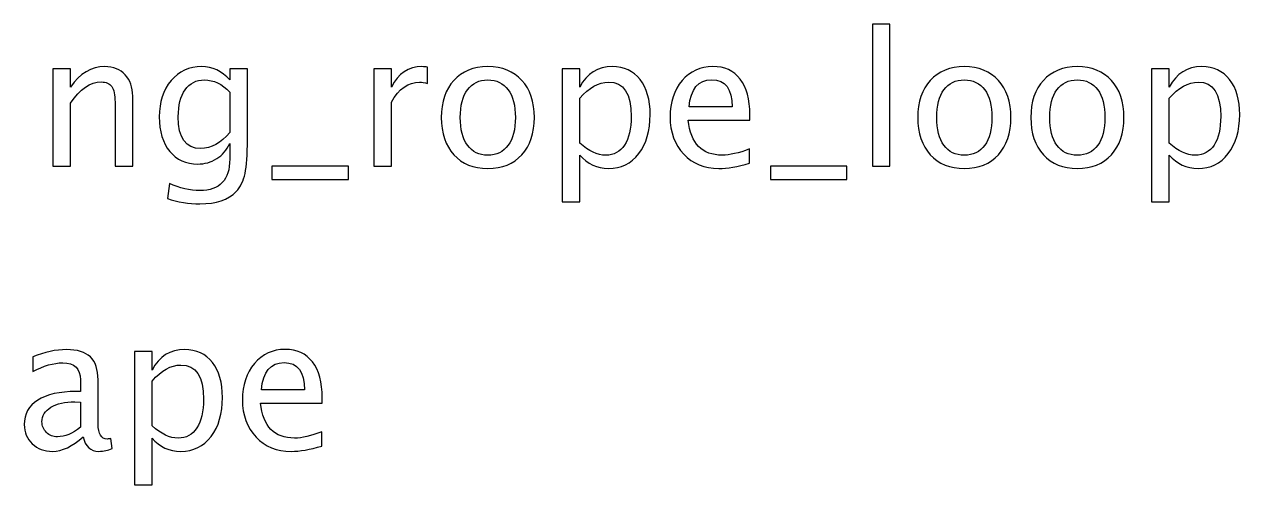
# Model space of a CAD drawing. Header units: centimetres. Extents: x -11.5 to 11.4, y -9.7 to 14.2.
# Drawn here: x 2.99 to 11.38, y 11.01 to 14.18 of the extents above; entities that cross this region are included whole.
import ezdxf

# ---------------------------------------------------------------- set-up
doc = ezdxf.new("R2010")
doc.units = ezdxf.units.CM
doc.header["$MEASUREMENT"] = 0
doc.layers.add('Layer 1', color=7, linetype='Continuous')

msp = doc.modelspace()

# ---------------------------------------------------------------- linework, layer by layer
at = {"layer": 'Layer 1'}
for points, knots in [([(8.84551, 13.20537), (8.84551, 13.20537), (8.84551, 14.18454), (8.84551, 14.18454), (8.84551, 14.18454), (8.84551, 14.18454), (8.96743, 14.18454), (8.96743, 14.18454), (8.96743, 14.18454), (8.96743, 14.18454), (8.96743, 13.20537), (8.96743, 13.20537), (8.96743, 13.20537), (8.96743, 13.20537), (8.84551, 13.20537), (8.84551, 13.20537)], [0, 0, 0, 0, 0.2, 0.2, 0.2, 0.2, 0.4, 0.4, 0.4, 0.4, 0.6, 0.6, 0.6, 0.6, 1, 1, 1, 1]), ([(3.18872, 13.20537), (3.18872, 13.20537), (3.18872, 13.87847), (3.18872, 13.87847), (3.18872, 13.87847), (3.18872, 13.87847), (3.31064, 13.87847), (3.31064, 13.87847), (3.31064, 13.87847), (3.31064, 13.87847), (3.31064, 13.75126), (3.31064, 13.75126), (3.31064, 13.75126), (3.3752, 13.84545), (3.45436, 13.89244), (3.54792, 13.89244), (3.54792, 13.89244), (3.60676, 13.89244), (3.65354, 13.87403), (3.68804, 13.83698), (3.68804, 13.83698), (3.72254, 13.80015), (3.7399, 13.75041), (3.7399, 13.68818), (3.7399, 13.68818), (3.7399, 13.68818), (3.7399, 13.20537), (3.7399, 13.20537), (3.7399, 13.20537), (3.7399, 13.20537), (3.61798, 13.20537), (3.61798, 13.20537), (3.61798, 13.20537), (3.61798, 13.20537), (3.61798, 13.64839), (3.61798, 13.64839), (3.61798, 13.64839), (3.61798, 13.69834), (3.61057, 13.7339), (3.59597, 13.75507), (3.59597, 13.75507), (3.58115, 13.77645), (3.55681, 13.78703), (3.52273, 13.78703), (3.52273, 13.78703), (3.4478, 13.78703), (3.3771, 13.73814), (3.31064, 13.64035), (3.31064, 13.64035), (3.31064, 13.64035), (3.31064, 13.20537), (3.31064, 13.20537), (3.31064, 13.20537), (3.31064, 13.20537), (3.18872, 13.20537), (3.18872, 13.20537)], [0, 0, 0, 0, 0.0666667, 0.0666667, 0.0666667, 0.0666667, 0.1333333, 0.1333333, 0.1333333, 0.1333333, 0.2, 0.2, 0.2, 0.2, 0.2666667, 0.2666667, 0.2666667, 0.2666667, 0.3333333, 0.3333333, 0.3333333, 0.3333333, 0.4, 0.4, 0.4, 0.4, 0.4666667, 0.4666667, 0.4666667, 0.4666667, 0.5333333, 0.5333333, 0.5333333, 0.5333333, 0.6, 0.6, 0.6, 0.6, 0.6666667, 0.6666667, 0.6666667, 0.6666667, 0.7333333, 0.7333333, 0.7333333, 0.7333333, 0.8, 0.8, 0.8, 0.8, 0.8666667, 0.8666667, 0.8666667, 0.8666667, 1, 1, 1, 1]), ([(3.97951, 12.98185), (3.97951, 12.98185), (3.9939, 13.08726), (3.9939, 13.08726), (3.9939, 13.08726), (4.0646, 13.05424), (4.13466, 13.03773), (4.20388, 13.03773), (4.20388, 13.03773), (4.34125, 13.03773), (4.41004, 13.11054), (4.41004, 13.25596), (4.41004, 13.25596), (4.41004, 13.25596), (4.41004, 13.36179), (4.41004, 13.36179), (4.41004, 13.36179), (4.38887, 13.31713), (4.35882, 13.28263), (4.31966, 13.25786), (4.31966, 13.25786), (4.2805, 13.2331), (4.2369, 13.22061), (4.18885, 13.22061), (4.18885, 13.22061), (4.10736, 13.22061), (4.0428, 13.24982), (3.99517, 13.30824), (3.99517, 13.30824), (3.94755, 13.36666), (3.92363, 13.44582), (3.92363, 13.54573), (3.92363, 13.54573), (3.92363, 13.64797), (3.95072, 13.73136), (4.00491, 13.79592), (4.00491, 13.79592), (4.05931, 13.86027), (4.12937, 13.89244), (4.21552, 13.89244), (4.21552, 13.89244), (4.29087, 13.89244), (4.35585, 13.86196), (4.41004, 13.80079), (4.41004, 13.80079), (4.41004, 13.80079), (4.41004, 13.87847), (4.41004, 13.87847), (4.41004, 13.87847), (4.41004, 13.87847), (4.53196, 13.87847), (4.53196, 13.87847), (4.53196, 13.87847), (4.53196, 13.87847), (4.53196, 13.3891), (4.53196, 13.3891), (4.53196, 13.3891), (4.53196, 13.2839), (4.52646, 13.20601), (4.51545, 13.15542), (4.51545, 13.15542), (4.50466, 13.10483), (4.48391, 13.06334), (4.45386, 13.03117), (4.45386, 13.03117), (4.40052, 12.97465), (4.31712, 12.94629), (4.20388, 12.94629), (4.20388, 12.94629), (4.1262, 12.94629), (4.05148, 12.95814), (3.97951, 12.98185)], [0, 0, 0, 0, 0.0526316, 0.0526316, 0.0526316, 0.0526316, 0.1052632, 0.1052632, 0.1052632, 0.1052632, 0.1578947, 0.1578947, 0.1578947, 0.1578947, 0.2105263, 0.2105263, 0.2105263, 0.2105263, 0.2631579, 0.2631579, 0.2631579, 0.2631579, 0.3157895, 0.3157895, 0.3157895, 0.3157895, 0.3684211, 0.3684211, 0.3684211, 0.3684211, 0.4210526, 0.4210526, 0.4210526, 0.4210526, 0.4736842, 0.4736842, 0.4736842, 0.4736842, 0.5263158, 0.5263158, 0.5263158, 0.5263158, 0.5789474, 0.5789474, 0.5789474, 0.5789474, 0.6315789, 0.6315789, 0.6315789, 0.6315789, 0.6842105, 0.6842105, 0.6842105, 0.6842105, 0.7368421, 0.7368421, 0.7368421, 0.7368421, 0.7894737, 0.7894737, 0.7894737, 0.7894737, 0.8421053, 0.8421053, 0.8421053, 0.8421053, 0.8947368, 0.8947368, 0.8947368, 0.8947368, 1, 1, 1, 1]), ([(5.40382, 13.20537), (5.40382, 13.20537), (5.40382, 13.87847), (5.40382, 13.87847), (5.40382, 13.87847), (5.40382, 13.87847), (5.52574, 13.87847), (5.52574, 13.87847), (5.52574, 13.87847), (5.52574, 13.87847), (5.52574, 13.75126), (5.52574, 13.75126), (5.52574, 13.75126), (5.57421, 13.84545), (5.64449, 13.89244), (5.73677, 13.89244), (5.73677, 13.89244), (5.74926, 13.89244), (5.76238, 13.89138), (5.77593, 13.88927), (5.77593, 13.88927), (5.77593, 13.88927), (5.77593, 13.77518), (5.77593, 13.77518), (5.77593, 13.77518), (5.75476, 13.78216), (5.73614, 13.78576), (5.72005, 13.78576), (5.72005, 13.78576), (5.64258, 13.78576), (5.57781, 13.74004), (5.52574, 13.64839), (5.52574, 13.64839), (5.52574, 13.64839), (5.52574, 13.20537), (5.52574, 13.20537), (5.52574, 13.20537), (5.52574, 13.20537), (5.40382, 13.20537), (5.40382, 13.20537)], [0, 0, 0, 0, 0.0909091, 0.0909091, 0.0909091, 0.0909091, 0.1818182, 0.1818182, 0.1818182, 0.1818182, 0.2727273, 0.2727273, 0.2727273, 0.2727273, 0.3636364, 0.3636364, 0.3636364, 0.3636364, 0.4545455, 0.4545455, 0.4545455, 0.4545455, 0.5454545, 0.5454545, 0.5454545, 0.5454545, 0.6363636, 0.6363636, 0.6363636, 0.6363636, 0.7272727, 0.7272727, 0.7272727, 0.7272727, 0.8181818, 0.8181818, 0.8181818, 0.8181818, 1, 1, 1, 1]), ([(6.19143, 13.19013), (6.09258, 13.19013), (6.01427, 13.22167), (5.95669, 13.28475), (5.95669, 13.28475), (5.89891, 13.34782), (5.87012, 13.43355), (5.87012, 13.54171), (5.87012, 13.54171), (5.87012, 13.64966), (5.89891, 13.73517), (5.95669, 13.79804), (5.95669, 13.79804), (6.01427, 13.8609), (6.09258, 13.89244), (6.19143, 13.89244), (6.19143, 13.89244), (6.29028, 13.89244), (6.3686, 13.8609), (6.42617, 13.79804), (6.42617, 13.79804), (6.48395, 13.73517), (6.51274, 13.64966), (6.51274, 13.54171), (6.51274, 13.54171), (6.51274, 13.43355), (6.48395, 13.34782), (6.42617, 13.28475), (6.42617, 13.28475), (6.3686, 13.22167), (6.29028, 13.19013), (6.19143, 13.19013)], [0, 0, 0, 0, 0.1111111, 0.1111111, 0.1111111, 0.1111111, 0.2222222, 0.2222222, 0.2222222, 0.2222222, 0.3333333, 0.3333333, 0.3333333, 0.3333333, 0.4444444, 0.4444444, 0.4444444, 0.4444444, 0.5555556, 0.5555556, 0.5555556, 0.5555556, 0.6666667, 0.6666667, 0.6666667, 0.6666667, 0.7777778, 0.7777778, 0.7777778, 0.7777778, 1, 1, 1, 1]), ([(6.70366, 12.96026), (6.70366, 12.96026), (6.70366, 13.87847), (6.70366, 13.87847), (6.70366, 13.87847), (6.70366, 13.87847), (6.82558, 13.87847), (6.82558, 13.87847), (6.82558, 13.87847), (6.82558, 13.87847), (6.82558, 13.75126), (6.82558, 13.75126), (6.82558, 13.75126), (6.87553, 13.84545), (6.95068, 13.89244), (7.05079, 13.89244), (7.05079, 13.89244), (7.13186, 13.89244), (7.19557, 13.86302), (7.24214, 13.80396), (7.24214, 13.80396), (7.28871, 13.74491), (7.31199, 13.66426), (7.31199, 13.56203), (7.31199, 13.56203), (7.31199, 13.45069), (7.28553, 13.36073), (7.23283, 13.29258), (7.23283, 13.29258), (7.18012, 13.22421), (7.1107, 13.19013), (7.02476, 13.19013), (7.02476, 13.19013), (6.94496, 13.19013), (6.8785, 13.22061), (6.82558, 13.28178), (6.82558, 13.28178), (6.82558, 13.28178), (6.82558, 12.96026), (6.82558, 12.96026), (6.82558, 12.96026), (6.82558, 12.96026), (6.70366, 12.96026), (6.70366, 12.96026)], [0, 0, 0, 0, 0.0833333, 0.0833333, 0.0833333, 0.0833333, 0.1666667, 0.1666667, 0.1666667, 0.1666667, 0.25, 0.25, 0.25, 0.25, 0.3333333, 0.3333333, 0.3333333, 0.3333333, 0.4166667, 0.4166667, 0.4166667, 0.4166667, 0.5, 0.5, 0.5, 0.5, 0.5833333, 0.5833333, 0.5833333, 0.5833333, 0.6666667, 0.6666667, 0.6666667, 0.6666667, 0.75, 0.75, 0.75, 0.75, 0.8333333, 0.8333333, 0.8333333, 0.8333333, 1, 1, 1, 1]), ([(7.99694, 13.22696), (7.91503, 13.20241), (7.84496, 13.19013), (7.78654, 13.19013), (7.78654, 13.19013), (7.68685, 13.19013), (7.60578, 13.22315), (7.54334, 13.28898), (7.54334, 13.28898), (7.4809, 13.35481), (7.44957, 13.44011), (7.44957, 13.5451), (7.44957, 13.5451), (7.44957, 13.64691), (7.47709, 13.73052), (7.53233, 13.79592), (7.53233, 13.79592), (7.58758, 13.86111), (7.65827, 13.89371), (7.74442, 13.89371), (7.74442, 13.89371), (7.82591, 13.89371), (7.88899, 13.86471), (7.93344, 13.80672), (7.93344, 13.80672), (7.97789, 13.74872), (8.00012, 13.66659), (8.00012, 13.56012), (8.00012, 13.56012), (8.00012, 13.56012), (7.99948, 13.52287), (7.99948, 13.52287), (7.99948, 13.52287), (7.99948, 13.52287), (7.57403, 13.52287), (7.57403, 13.52287), (7.57403, 13.52287), (7.59181, 13.362), (7.67034, 13.28157), (7.8094, 13.28157), (7.8094, 13.28157), (7.86042, 13.28157), (7.92286, 13.29596), (7.99694, 13.32475), (7.99694, 13.32475), (7.99694, 13.32475), (7.99694, 13.22696), (7.99694, 13.22696)], [0, 0, 0, 0, 0.0769231, 0.0769231, 0.0769231, 0.0769231, 0.1538462, 0.1538462, 0.1538462, 0.1538462, 0.2307692, 0.2307692, 0.2307692, 0.2307692, 0.3076923, 0.3076923, 0.3076923, 0.3076923, 0.3846154, 0.3846154, 0.3846154, 0.3846154, 0.4615385, 0.4615385, 0.4615385, 0.4615385, 0.5384615, 0.5384615, 0.5384615, 0.5384615, 0.6153846, 0.6153846, 0.6153846, 0.6153846, 0.6923077, 0.6923077, 0.6923077, 0.6923077, 0.7692308, 0.7692308, 0.7692308, 0.7692308, 0.8461538, 0.8461538, 0.8461538, 0.8461538, 1, 1, 1, 1]), ([(9.48051, 13.19013), (9.38166, 13.19013), (9.30335, 13.22167), (9.24577, 13.28475), (9.24577, 13.28475), (9.18799, 13.34782), (9.1592, 13.43355), (9.1592, 13.54171), (9.1592, 13.54171), (9.1592, 13.64966), (9.18799, 13.73517), (9.24577, 13.79804), (9.24577, 13.79804), (9.30335, 13.8609), (9.38166, 13.89244), (9.48051, 13.89244), (9.48051, 13.89244), (9.57936, 13.89244), (9.65768, 13.8609), (9.71525, 13.79804), (9.71525, 13.79804), (9.77303, 13.73517), (9.80182, 13.64966), (9.80182, 13.54171), (9.80182, 13.54171), (9.80182, 13.43355), (9.77303, 13.34782), (9.71525, 13.28475), (9.71525, 13.28475), (9.65768, 13.22167), (9.57936, 13.19013), (9.48051, 13.19013)], [0, 0, 0, 0, 0.1111111, 0.1111111, 0.1111111, 0.1111111, 0.2222222, 0.2222222, 0.2222222, 0.2222222, 0.3333333, 0.3333333, 0.3333333, 0.3333333, 0.4444444, 0.4444444, 0.4444444, 0.4444444, 0.5555556, 0.5555556, 0.5555556, 0.5555556, 0.6666667, 0.6666667, 0.6666667, 0.6666667, 0.7777778, 0.7777778, 0.7777778, 0.7777778, 1, 1, 1, 1]), ([(10.26071, 13.19013), (10.16186, 13.19013), (10.08355, 13.22167), (10.02597, 13.28475), (10.02597, 13.28475), (9.96819, 13.34782), (9.9394, 13.43355), (9.9394, 13.54171), (9.9394, 13.54171), (9.9394, 13.64966), (9.96819, 13.73517), (10.02597, 13.79804), (10.02597, 13.79804), (10.08355, 13.8609), (10.16186, 13.89244), (10.26071, 13.89244), (10.26071, 13.89244), (10.35956, 13.89244), (10.43788, 13.8609), (10.49545, 13.79804), (10.49545, 13.79804), (10.55323, 13.73517), (10.58202, 13.64966), (10.58202, 13.54171), (10.58202, 13.54171), (10.58202, 13.43355), (10.55323, 13.34782), (10.49545, 13.28475), (10.49545, 13.28475), (10.43788, 13.22167), (10.35956, 13.19013), (10.26071, 13.19013)], [0, 0, 0, 0, 0.1111111, 0.1111111, 0.1111111, 0.1111111, 0.2222222, 0.2222222, 0.2222222, 0.2222222, 0.3333333, 0.3333333, 0.3333333, 0.3333333, 0.4444444, 0.4444444, 0.4444444, 0.4444444, 0.5555556, 0.5555556, 0.5555556, 0.5555556, 0.6666667, 0.6666667, 0.6666667, 0.6666667, 0.7777778, 0.7777778, 0.7777778, 0.7777778, 1, 1, 1, 1]), ([(10.77294, 12.96026), (10.77294, 12.96026), (10.77294, 13.87847), (10.77294, 13.87847), (10.77294, 13.87847), (10.77294, 13.87847), (10.89486, 13.87847), (10.89486, 13.87847), (10.89486, 13.87847), (10.89486, 13.87847), (10.89486, 13.75126), (10.89486, 13.75126), (10.89486, 13.75126), (10.94481, 13.84545), (11.01996, 13.89244), (11.12007, 13.89244), (11.12007, 13.89244), (11.20114, 13.89244), (11.26485, 13.86302), (11.31142, 13.80396), (11.31142, 13.80396), (11.35799, 13.74491), (11.38127, 13.66426), (11.38127, 13.56203), (11.38127, 13.56203), (11.38127, 13.45069), (11.35481, 13.36073), (11.30211, 13.29258), (11.30211, 13.29258), (11.2494, 13.22421), (11.17998, 13.19013), (11.09404, 13.19013), (11.09404, 13.19013), (11.01424, 13.19013), (10.94778, 13.22061), (10.89486, 13.28178), (10.89486, 13.28178), (10.89486, 13.28178), (10.89486, 12.96026), (10.89486, 12.96026), (10.89486, 12.96026), (10.89486, 12.96026), (10.77294, 12.96026), (10.77294, 12.96026)], [0, 0, 0, 0, 0.0833333, 0.0833333, 0.0833333, 0.0833333, 0.1666667, 0.1666667, 0.1666667, 0.1666667, 0.25, 0.25, 0.25, 0.25, 0.3333333, 0.3333333, 0.3333333, 0.3333333, 0.4166667, 0.4166667, 0.4166667, 0.4166667, 0.5, 0.5, 0.5, 0.5, 0.5833333, 0.5833333, 0.5833333, 0.5833333, 0.6666667, 0.6666667, 0.6666667, 0.6666667, 0.75, 0.75, 0.75, 0.75, 0.8333333, 0.8333333, 0.8333333, 0.8333333, 1, 1, 1, 1]), ([(4.41004, 13.4382), (4.41004, 13.4382), (4.41004, 13.71739), (4.41004, 13.71739), (4.41004, 13.71739), (4.35628, 13.77306), (4.29765, 13.801), (4.23436, 13.801), (4.23436, 13.801), (4.17805, 13.801), (4.13403, 13.77856), (4.10228, 13.73348), (4.10228, 13.73348), (4.07032, 13.68861), (4.05444, 13.62616), (4.05444, 13.54658), (4.05444, 13.54658), (4.05444, 13.40032), (4.1063, 13.32729), (4.21023, 13.32729), (4.21023, 13.32729), (4.28092, 13.32729), (4.3476, 13.36433), (4.41004, 13.4382)], [0, 0, 0, 0, 0.1428571, 0.1428571, 0.1428571, 0.1428571, 0.2857143, 0.2857143, 0.2857143, 0.2857143, 0.4285714, 0.4285714, 0.4285714, 0.4285714, 0.5714286, 0.5714286, 0.5714286, 0.5714286, 0.7142857, 0.7142857, 0.7142857, 0.7142857, 1, 1, 1, 1]), ([(6.19122, 13.28157), (6.25154, 13.28157), (6.29853, 13.30422), (6.33198, 13.34973), (6.33198, 13.34973), (6.36521, 13.39502), (6.38193, 13.45916), (6.38193, 13.54171), (6.38193, 13.54171), (6.38193, 13.62405), (6.36521, 13.68797), (6.33198, 13.73327), (6.33198, 13.73327), (6.29853, 13.77835), (6.25154, 13.801), (6.19122, 13.801), (6.19122, 13.801), (6.13068, 13.801), (6.08369, 13.77835), (6.05067, 13.73327), (6.05067, 13.73327), (6.01744, 13.68797), (6.00093, 13.62405), (6.00093, 13.54171), (6.00093, 13.54171), (6.00093, 13.45916), (6.01744, 13.39502), (6.05067, 13.34973), (6.05067, 13.34973), (6.08369, 13.30422), (6.13068, 13.28157), (6.19122, 13.28157)], [0, 0, 0, 0, 0.1111111, 0.1111111, 0.1111111, 0.1111111, 0.2222222, 0.2222222, 0.2222222, 0.2222222, 0.3333333, 0.3333333, 0.3333333, 0.3333333, 0.4444444, 0.4444444, 0.4444444, 0.4444444, 0.5555556, 0.5555556, 0.5555556, 0.5555556, 0.6666667, 0.6666667, 0.6666667, 0.6666667, 0.7777778, 0.7777778, 0.7777778, 0.7777778, 1, 1, 1, 1]), ([(6.82558, 13.36581), (6.88845, 13.30972), (6.94835, 13.28157), (7.00529, 13.28157), (7.00529, 13.28157), (7.06138, 13.28157), (7.10477, 13.30507), (7.13525, 13.35184), (7.13525, 13.35184), (7.16594, 13.39862), (7.18118, 13.46445), (7.18118, 13.54954), (7.18118, 13.54954), (7.18118, 13.70702), (7.12911, 13.78576), (7.02497, 13.78576), (7.02497, 13.78576), (6.95681, 13.78576), (6.89035, 13.74893), (6.82558, 13.67506), (6.82558, 13.67506), (6.82558, 13.67506), (6.82558, 13.36581), (6.82558, 13.36581)], [0, 0, 0, 0, 0.1428571, 0.1428571, 0.1428571, 0.1428571, 0.2857143, 0.2857143, 0.2857143, 0.2857143, 0.4285714, 0.4285714, 0.4285714, 0.4285714, 0.5714286, 0.5714286, 0.5714286, 0.5714286, 0.7142857, 0.7142857, 0.7142857, 0.7142857, 1, 1, 1, 1]), ([(7.58038, 13.61431), (7.58038, 13.61431), (7.87756, 13.61431), (7.87756, 13.61431), (7.87756, 13.61431), (7.87756, 13.73962), (7.83078, 13.80227), (7.73744, 13.80227), (7.73744, 13.80227), (7.64346, 13.80227), (7.59118, 13.73962), (7.58038, 13.61431)], [0, 0, 0, 0, 0.25, 0.25, 0.25, 0.25, 0.5, 0.5, 0.5, 0.5, 1, 1, 1, 1]), ([(9.4803, 13.28157), (9.54062, 13.28157), (9.58761, 13.30422), (9.62106, 13.34973), (9.62106, 13.34973), (9.65429, 13.39502), (9.67101, 13.45916), (9.67101, 13.54171), (9.67101, 13.54171), (9.67101, 13.62405), (9.65429, 13.68797), (9.62106, 13.73327), (9.62106, 13.73327), (9.58761, 13.77835), (9.54062, 13.801), (9.4803, 13.801), (9.4803, 13.801), (9.41976, 13.801), (9.37277, 13.77835), (9.33975, 13.73327), (9.33975, 13.73327), (9.30652, 13.68797), (9.29001, 13.62405), (9.29001, 13.54171), (9.29001, 13.54171), (9.29001, 13.45916), (9.30652, 13.39502), (9.33975, 13.34973), (9.33975, 13.34973), (9.37277, 13.30422), (9.41976, 13.28157), (9.4803, 13.28157)], [0, 0, 0, 0, 0.1111111, 0.1111111, 0.1111111, 0.1111111, 0.2222222, 0.2222222, 0.2222222, 0.2222222, 0.3333333, 0.3333333, 0.3333333, 0.3333333, 0.4444444, 0.4444444, 0.4444444, 0.4444444, 0.5555556, 0.5555556, 0.5555556, 0.5555556, 0.6666667, 0.6666667, 0.6666667, 0.6666667, 0.7777778, 0.7777778, 0.7777778, 0.7777778, 1, 1, 1, 1]), ([(10.2605, 13.28157), (10.32082, 13.28157), (10.36781, 13.30422), (10.40126, 13.34973), (10.40126, 13.34973), (10.43449, 13.39502), (10.45121, 13.45916), (10.45121, 13.54171), (10.45121, 13.54171), (10.45121, 13.62405), (10.43449, 13.68797), (10.40126, 13.73327), (10.40126, 13.73327), (10.36781, 13.77835), (10.32082, 13.801), (10.2605, 13.801), (10.2605, 13.801), (10.19996, 13.801), (10.15297, 13.77835), (10.11995, 13.73327), (10.11995, 13.73327), (10.08672, 13.68797), (10.07021, 13.62405), (10.07021, 13.54171), (10.07021, 13.54171), (10.07021, 13.45916), (10.08672, 13.39502), (10.11995, 13.34973), (10.11995, 13.34973), (10.15297, 13.30422), (10.19996, 13.28157), (10.2605, 13.28157)], [0, 0, 0, 0, 0.1111111, 0.1111111, 0.1111111, 0.1111111, 0.2222222, 0.2222222, 0.2222222, 0.2222222, 0.3333333, 0.3333333, 0.3333333, 0.3333333, 0.4444444, 0.4444444, 0.4444444, 0.4444444, 0.5555556, 0.5555556, 0.5555556, 0.5555556, 0.6666667, 0.6666667, 0.6666667, 0.6666667, 0.7777778, 0.7777778, 0.7777778, 0.7777778, 1, 1, 1, 1]), ([(10.89486, 13.36581), (10.95773, 13.30972), (11.01763, 13.28157), (11.07457, 13.28157), (11.07457, 13.28157), (11.13066, 13.28157), (11.17405, 13.30507), (11.20453, 13.35184), (11.20453, 13.35184), (11.23522, 13.39862), (11.25046, 13.46445), (11.25046, 13.54954), (11.25046, 13.54954), (11.25046, 13.70702), (11.19839, 13.78576), (11.09425, 13.78576), (11.09425, 13.78576), (11.02609, 13.78576), (10.95963, 13.74893), (10.89486, 13.67506), (10.89486, 13.67506), (10.89486, 13.67506), (10.89486, 13.36581), (10.89486, 13.36581)], [0, 0, 0, 0, 0.1428571, 0.1428571, 0.1428571, 0.1428571, 0.2857143, 0.2857143, 0.2857143, 0.2857143, 0.4285714, 0.4285714, 0.4285714, 0.4285714, 0.5714286, 0.5714286, 0.5714286, 0.5714286, 0.7142857, 0.7142857, 0.7142857, 0.7142857, 1, 1, 1, 1]), ([(4.70024, 13.11393), (4.70024, 13.11393), (4.70024, 13.20537), (4.70024, 13.20537), (4.70024, 13.20537), (4.70024, 13.20537), (5.22856, 13.20537), (5.22856, 13.20537), (5.22856, 13.20537), (5.22856, 13.20537), (5.22856, 13.11393), (5.22856, 13.11393), (5.22856, 13.11393), (5.22856, 13.11393), (4.70024, 13.11393), (4.70024, 13.11393)], [0, 0, 0, 0, 0.2, 0.2, 0.2, 0.2, 0.4, 0.4, 0.4, 0.4, 0.6, 0.6, 0.6, 0.6, 1, 1, 1, 1]), ([(8.14193, 13.11393), (8.14193, 13.11393), (8.14193, 13.20537), (8.14193, 13.20537), (8.14193, 13.20537), (8.14193, 13.20537), (8.67025, 13.20537), (8.67025, 13.20537), (8.67025, 13.20537), (8.67025, 13.20537), (8.67025, 13.11393), (8.67025, 13.11393), (8.67025, 13.11393), (8.67025, 13.11393), (8.14193, 13.11393), (8.14193, 13.11393)], [0, 0, 0, 0, 0.2, 0.2, 0.2, 0.2, 0.4, 0.4, 0.4, 0.4, 0.6, 0.6, 0.6, 0.6, 1, 1, 1, 1]), ([(3.39711, 11.33953), (3.32388, 11.27222), (3.25339, 11.23856), (3.18566, 11.23856), (3.18566, 11.23856), (3.12999, 11.23856), (3.08363, 11.25592), (3.04702, 11.29084), (3.04702, 11.29084), (3.01019, 11.32577), (2.99177, 11.36979), (2.99177, 11.42292), (2.99177, 11.42292), (2.99177, 11.49637), (3.02267, 11.55289), (3.08448, 11.59226), (3.08448, 11.59226), (3.14629, 11.63163), (3.23498, 11.65131), (3.35055, 11.65131), (3.35055, 11.65131), (3.35055, 11.65131), (3.37912, 11.65131), (3.37912, 11.65131), (3.37912, 11.65131), (3.37912, 11.65131), (3.37912, 11.73238), (3.37912, 11.73238), (3.37912, 11.73238), (3.37912, 11.81048), (3.33848, 11.84943), (3.25699, 11.84943), (3.25699, 11.84943), (3.19391, 11.84943), (3.12491, 11.82953), (3.05019, 11.78974), (3.05019, 11.78974), (3.05019, 11.78974), (3.05019, 11.89007), (3.05019, 11.89007), (3.05019, 11.89007), (3.13232, 11.92394), (3.20979, 11.94087), (3.28239, 11.94087), (3.28239, 11.94087), (3.35711, 11.94087), (3.41235, 11.92394), (3.4477, 11.88986), (3.4477, 11.88986), (3.48326, 11.85578), (3.50104, 11.80329), (3.50104, 11.73238), (3.50104, 11.73238), (3.50104, 11.73238), (3.50104, 11.42821), (3.50104, 11.42821), (3.50104, 11.42821), (3.50104, 11.35858), (3.52242, 11.32365), (3.56539, 11.32365), (3.56539, 11.32365), (3.57068, 11.32365), (3.57851, 11.3245), (3.58888, 11.32619), (3.58888, 11.32619), (3.58888, 11.32619), (3.59756, 11.25846), (3.59756, 11.25846), (3.59756, 11.25846), (3.56983, 11.24512), (3.53935, 11.23856), (3.50591, 11.23856), (3.50591, 11.23856), (3.44897, 11.23856), (3.41278, 11.27222), (3.39711, 11.33953)], [0, 0, 0, 0, 0.05, 0.05, 0.05, 0.05, 0.1, 0.1, 0.1, 0.1, 0.15, 0.15, 0.15, 0.15, 0.2, 0.2, 0.2, 0.2, 0.25, 0.25, 0.25, 0.25, 0.3, 0.3, 0.3, 0.3, 0.35, 0.35, 0.35, 0.35, 0.4, 0.4, 0.4, 0.4, 0.45, 0.45, 0.45, 0.45, 0.5, 0.5, 0.5, 0.5, 0.55, 0.55, 0.55, 0.55, 0.6, 0.6, 0.6, 0.6, 0.65, 0.65, 0.65, 0.65, 0.7, 0.7, 0.7, 0.7, 0.75, 0.75, 0.75, 0.75, 0.8, 0.8, 0.8, 0.8, 0.85, 0.85, 0.85, 0.85, 0.9, 0.9, 0.9, 0.9, 1, 1, 1, 1]), ([(3.75144, 11.00869), (3.75144, 11.00869), (3.75144, 11.9269), (3.75144, 11.9269), (3.75144, 11.9269), (3.75144, 11.9269), (3.87336, 11.9269), (3.87336, 11.9269), (3.87336, 11.9269), (3.87336, 11.9269), (3.87336, 11.79969), (3.87336, 11.79969), (3.87336, 11.79969), (3.92331, 11.89388), (3.99846, 11.94087), (4.09857, 11.94087), (4.09857, 11.94087), (4.17964, 11.94087), (4.24335, 11.91145), (4.28992, 11.85239), (4.28992, 11.85239), (4.33649, 11.79334), (4.35977, 11.71269), (4.35977, 11.61046), (4.35977, 11.61046), (4.35977, 11.49912), (4.33331, 11.40916), (4.28061, 11.34101), (4.28061, 11.34101), (4.2279, 11.27264), (4.15848, 11.23856), (4.07254, 11.23856), (4.07254, 11.23856), (3.99274, 11.23856), (3.92628, 11.26904), (3.87336, 11.33021), (3.87336, 11.33021), (3.87336, 11.33021), (3.87336, 11.00869), (3.87336, 11.00869), (3.87336, 11.00869), (3.87336, 11.00869), (3.75144, 11.00869), (3.75144, 11.00869)], [0, 0, 0, 0, 0.0833333, 0.0833333, 0.0833333, 0.0833333, 0.1666667, 0.1666667, 0.1666667, 0.1666667, 0.25, 0.25, 0.25, 0.25, 0.3333333, 0.3333333, 0.3333333, 0.3333333, 0.4166667, 0.4166667, 0.4166667, 0.4166667, 0.5, 0.5, 0.5, 0.5, 0.5833333, 0.5833333, 0.5833333, 0.5833333, 0.6666667, 0.6666667, 0.6666667, 0.6666667, 0.75, 0.75, 0.75, 0.75, 0.8333333, 0.8333333, 0.8333333, 0.8333333, 1, 1, 1, 1]), ([(5.04472, 11.27539), (4.96281, 11.25084), (4.89274, 11.23856), (4.83432, 11.23856), (4.83432, 11.23856), (4.73463, 11.23856), (4.65356, 11.27158), (4.59112, 11.33741), (4.59112, 11.33741), (4.52868, 11.40324), (4.49735, 11.48854), (4.49735, 11.59353), (4.49735, 11.59353), (4.49735, 11.69534), (4.52487, 11.77895), (4.58011, 11.84435), (4.58011, 11.84435), (4.63536, 11.90954), (4.70605, 11.94214), (4.7922, 11.94214), (4.7922, 11.94214), (4.87369, 11.94214), (4.93677, 11.91314), (4.98122, 11.85515), (4.98122, 11.85515), (5.02567, 11.79715), (5.0479, 11.71502), (5.0479, 11.60855), (5.0479, 11.60855), (5.0479, 11.60855), (5.04726, 11.5713), (5.04726, 11.5713), (5.04726, 11.5713), (5.04726, 11.5713), (4.62181, 11.5713), (4.62181, 11.5713), (4.62181, 11.5713), (4.63959, 11.41043), (4.71812, 11.33), (4.85718, 11.33), (4.85718, 11.33), (4.9082, 11.33), (4.97064, 11.34439), (5.04472, 11.37318), (5.04472, 11.37318), (5.04472, 11.37318), (5.04472, 11.27539), (5.04472, 11.27539)], [0, 0, 0, 0, 0.0769231, 0.0769231, 0.0769231, 0.0769231, 0.1538462, 0.1538462, 0.1538462, 0.1538462, 0.2307692, 0.2307692, 0.2307692, 0.2307692, 0.3076923, 0.3076923, 0.3076923, 0.3076923, 0.3846154, 0.3846154, 0.3846154, 0.3846154, 0.4615385, 0.4615385, 0.4615385, 0.4615385, 0.5384615, 0.5384615, 0.5384615, 0.5384615, 0.6153846, 0.6153846, 0.6153846, 0.6153846, 0.6923077, 0.6923077, 0.6923077, 0.6923077, 0.7692308, 0.7692308, 0.7692308, 0.7692308, 0.8461538, 0.8461538, 0.8461538, 0.8461538, 1, 1, 1, 1]), ([(3.87336, 11.41424), (3.93623, 11.35815), (3.99613, 11.33), (4.05307, 11.33), (4.05307, 11.33), (4.10916, 11.33), (4.15255, 11.3535), (4.18303, 11.40027), (4.18303, 11.40027), (4.21372, 11.44705), (4.22896, 11.51288), (4.22896, 11.59797), (4.22896, 11.59797), (4.22896, 11.75545), (4.17689, 11.83419), (4.07275, 11.83419), (4.07275, 11.83419), (4.00459, 11.83419), (3.93813, 11.79736), (3.87336, 11.72349), (3.87336, 11.72349), (3.87336, 11.72349), (3.87336, 11.41424), (3.87336, 11.41424)], [0, 0, 0, 0, 0.1428571, 0.1428571, 0.1428571, 0.1428571, 0.2857143, 0.2857143, 0.2857143, 0.2857143, 0.4285714, 0.4285714, 0.4285714, 0.4285714, 0.5714286, 0.5714286, 0.5714286, 0.5714286, 0.7142857, 0.7142857, 0.7142857, 0.7142857, 1, 1, 1, 1]), ([(4.62816, 11.66274), (4.62816, 11.66274), (4.92534, 11.66274), (4.92534, 11.66274), (4.92534, 11.66274), (4.92534, 11.78805), (4.87856, 11.8507), (4.78522, 11.8507), (4.78522, 11.8507), (4.69124, 11.8507), (4.63896, 11.78805), (4.62816, 11.66274)], [0, 0, 0, 0, 0.25, 0.25, 0.25, 0.25, 0.5, 0.5, 0.5, 0.5, 1, 1, 1, 1]), ([(3.37912, 11.40599), (3.37912, 11.40599), (3.37912, 11.57892), (3.37912, 11.57892), (3.37912, 11.57892), (3.37912, 11.57892), (3.33996, 11.58019), (3.33996, 11.58019), (3.33996, 11.58019), (3.27223, 11.58019), (3.21762, 11.5677), (3.17592, 11.54273), (3.17592, 11.54273), (3.13443, 11.51754), (3.11369, 11.48431), (3.11369, 11.44282), (3.11369, 11.44282), (3.11369, 11.41382), (3.12406, 11.38927), (3.14459, 11.36916), (3.14459, 11.36916), (3.16534, 11.34905), (3.19053, 11.33889), (3.22037, 11.33889), (3.22037, 11.33889), (3.27117, 11.33889), (3.32409, 11.36133), (3.37912, 11.40599)], [0, 0, 0, 0, 0.125, 0.125, 0.125, 0.125, 0.25, 0.25, 0.25, 0.25, 0.375, 0.375, 0.375, 0.375, 0.5, 0.5, 0.5, 0.5, 0.625, 0.625, 0.625, 0.625, 0.75, 0.75, 0.75, 0.75, 1, 1, 1, 1])]:
    msp.add_open_spline(points, degree=3, knots=knots, dxfattribs=at)

doc.saveas('drawing.dxf')
